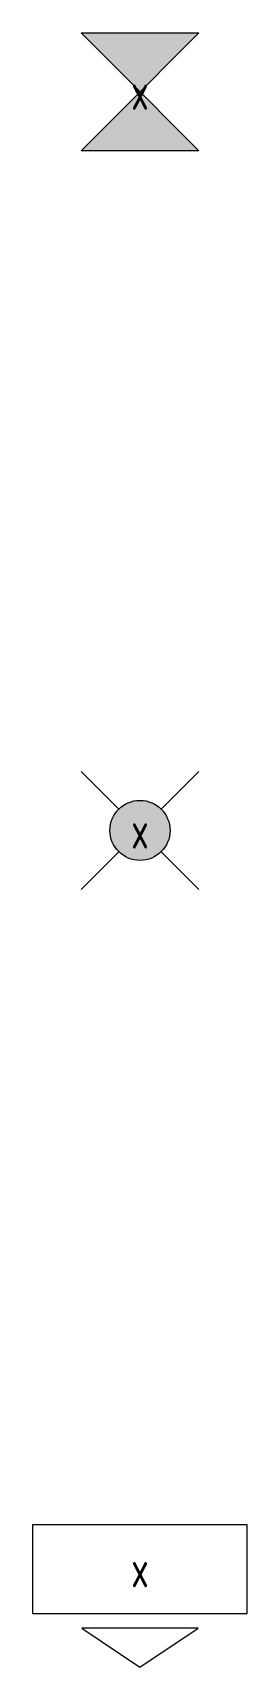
# Model space of a CAD drawing. Header units: metres. Extents: x -162 to 83385, y -62392 to -1971.
# Drawn here: x 58022 to 58318, y -8430 to -6178 of the extents above; entities that cross this region are included whole.
import ezdxf
from ezdxf.enums import TextEntityAlignment as Align

# ---------------------------------------------------------------- set-up
doc = ezdxf.new("R2010")
doc.units = ezdxf.units.M
doc.header["$LTSCALE"] = 0.5
for name, color, linetype, lineweight in [('ELIN_Attribut_01_Produkt_ID', 7, 'Continuous', 0), ('ELIN_Attribut_02_Stromkreis', 7, 'Continuous', 0), ('ELIN_Attribut_03_Verteilerbereich', 7, 'Continuous', 0), ('ELIN_Attribut_04_Montagehoehe', 7, 'Continuous', 0), ('ELIN_Attribut_05_Montageart', 7, 'Continuous', 0), ('ELIN_Attribut_06_Tuernummer', 7, 'Continuous', 0), ('ELIN_Attribut_07_Bemerkung', 7, 'Continuous', 0), ('ELIN_Attribut_08_Adresse', 7, 'Continuous', 0), ('ELIN_Attribut_10_AKZ1', 7, 'Continuous', 0), ('ELIN_Attribut_11_AKZ2', 7, 'Continuous', 0), ('ELIN_Attribut_12_Sonstiges1', 7, 'Continuous', 0), ('ELIN_Attribut_13_Sonstiges2', 7, 'Continuous', 0), ('ELIN_Attribut_14_Bauteil', 7, 'Continuous', 0), ('ELIN_Attribut_15_Ebene', 7, 'Continuous', 0), ('ELIN_Attribut_16_Raumnummer', 7, 'Continuous', 0), ('ELIN_Attribut_17_Raumname', 7, 'Continuous', 0), ('ELIN_Attribut_18_Montageabschnitt', 7, 'Continuous', 0), ('ELIN_Attribut_Basispunkt', 2, 'Continuous', 0), ('ELIN_Attribute_GEMOS', 11, 'Continuous', 0), ('ELIN_SIB_DE_Beleuchtung', 3, 'Continuous', 0), ('ELIN_SIB_WA_Beleuchtung', 3, 'Continuous', 0)]:
    doc.layers.add(name, color=color, linetype=linetype, lineweight=lineweight)
doc.layers.get('0').off()
doc.styles.add('ELIN_Attribute', font='isocp.shx', dxfattribs={"width": 0.8})

# ---------------------------------------------------------------- blocks, each defined once
blk = doc.blocks.new('ELIN_SIB_DL_LEUCHTE')
h = blk.add_hatch(color=0)
h.paths.add_polyline_path([(-81.3, 81.3), (-29.3, 29.3), (0, 0), (81.3, 81.3)])
h.paths.add_polyline_path([(81.3, -81.3), (0, 0), (-29.3, -29.3), (-81.3, -81.3)])
at = {"color": 0}
for p, q in [((-81.3, 81.3), (-29.3, 29.3)), ((-81.3, 81.3), (81.3, 81.3)), ((81.3, 81.3), (-29.3, -29.3)), ((-29.3, 29.3), (81.3, -81.3)), ((-29.3, -29.3), (-81.3, -81.3)), ((81.3, -81.3), (-81.3, -81.3))]:
    blk.add_line(p, q, dxfattribs=at)
at = {"layer": 'ELIN_Attribut_01_Produkt_ID', "style": 'ELIN_Attribute', "width": 0.8, "flags": 8}
blk.add_attdef('01_PRODUKT_ID', (-540.5, -349.5, 0), '', height=150, dxfattribs=at)
at = {"layer": 'ELIN_Attribut_02_Stromkreis', "style": 'ELIN_Attribute', "width": 0.8, "flags": 8}
blk.add_attdef('02_STROMKREIS', (-540.5, 208.5, 0), '', height=150, dxfattribs=at)
at = {"layer": 'ELIN_Attribut_03_Verteilerbereich', "style": 'ELIN_Attribute', "width": 0.8, "flags": 8}
blk.add_attdef('03_VERTEILERBEREICH', (-247.5, -710.5, 0), '', height=125, dxfattribs=at)
at = {"layer": 'ELIN_Attribut_04_Montagehoehe', "style": 'ELIN_Attribute', "width": 0.8, "flags": 8}
blk.add_attdef('04_MONTAGEHOEHE', text='', height=125, dxfattribs=at).set_placement((-308.5, -14.6, 0), align=Align.RIGHT)
at = {"layer": 'ELIN_Attribut_05_Montageart', "style": 'ELIN_Attribute', "width": 0.8, "flags": 8}
blk.add_attdef('05_MONTAGEART', (434, -14.6, 0), '', height=125, dxfattribs=at)
at = {"layer": 'ELIN_Attribut_06_Tuernummer', "style": 'ELIN_Attribute', "width": 0.8, "flags": 8}
blk.add_attdef('06_TUERNUMMER', text='', height=125, dxfattribs=at).set_placement((-308.5, -214.6, 0), align=Align.RIGHT)
at = {"layer": 'ELIN_Attribut_07_Bemerkung', "style": 'ELIN_Attribute', "width": 0.8, "flags": 8}
blk.add_attdef('07_BEMERKUNG', (-247.5, -910.5, 0), '', height=125, dxfattribs=at)
at = {"layer": 'ELIN_Attribut_08_Adresse', "style": 'ELIN_Attribute', "width": 0.8, "flags": 8}
blk.add_attdef('08_ADRESSE', (-247.5, -1110.5, 0), '', height=125, dxfattribs=at)
at = {"layer": 'ELIN_Attribut_10_AKZ1', "style": 'ELIN_Attribute', "width": 0.8, "flags": 8}
blk.add_attdef('10_AKZ1', (-247.5, -1510.5, 0), '', height=125, dxfattribs=at)
at = {"layer": 'ELIN_Attribut_11_AKZ2', "style": 'ELIN_Attribute', "width": 0.8, "flags": 8}
blk.add_attdef('11_AKZ2', (-247.5, -1710.5, 0), '', height=125, dxfattribs=at)
at = {"layer": 'ELIN_Attribut_12_Sonstiges1', "style": 'ELIN_Attribute', "width": 0.8, "flags": 8}
blk.add_attdef('12_SONSTIGES1', (-247.5, -1910.5, 0), '', height=125, dxfattribs=at)
at = {"layer": 'ELIN_Attribut_13_Sonstiges2', "style": 'ELIN_Attribute', "width": 0.8, "flags": 8}
blk.add_attdef('13_SONSTIGES2', (-247.5, -2110.5, 0), '', height=125, dxfattribs=at)
at = {"layer": 'ELIN_Attribut_14_Bauteil', "style": 'ELIN_Attribute', "width": 0.8, "flags": 8}
blk.add_attdef('14_BAUTEIL', (-247.5, -2310.5, 0), '', height=125, dxfattribs=at)
at = {"layer": 'ELIN_Attribut_15_Ebene', "style": 'ELIN_Attribute', "width": 0.8, "flags": 8}
blk.add_attdef('15_EBENE', (-247.5, -2510.5, 0), '', height=125, dxfattribs=at)
at = {"layer": 'ELIN_Attribut_16_Raumnummer', "style": 'ELIN_Attribute', "width": 0.8, "flags": 8}
blk.add_attdef('16_RAUMNUMMER', (-247.5, -2710.5, 0), '', height=125, dxfattribs=at)
at = {"layer": 'ELIN_Attribut_17_Raumname', "style": 'ELIN_Attribute', "width": 0.8, "flags": 8}
blk.add_attdef('17_RAUMNAME', (-247.5, -2910.5, 0), '', height=125, dxfattribs=at)
at = {"layer": 'ELIN_Attribut_18_Montageabschnitt', "style": 'ELIN_Attribute', "width": 0.8, "flags": 8}
blk.add_attdef('18_MONTAGEABSCHNITT', (-247.5, -3110.5, 0), '', height=125, dxfattribs=at)
at = {"layer": 'ELIN_Attribut_Basispunkt', "style": 'ELIN_Attribute', "width": 0.8, "flags": 8}
blk.add_attdef('Basispunkt', text='', height=50, dxfattribs=at).set_placement((0, 0), align=Align.MIDDLE)
at = {"layer": 'ELIN_Attribute_GEMOS', "color": 11, "style": 'ELIN_Attribute', "width": 0.6, "flags": 8}
for tag, p in [('G01_PRO02ID', (1620.5, 183.6)), ('G02_BEZEICHNUNG', (1620.5, -14.6, 0)), ('G03_DESCRIPTION', (1620.5, -204.4, 0)), ('G04_GEMOS-SYMBOL', (1623.8, -404.4, 0)), ('G05_GEMOS-TYP', (1623.8, -604.4, 0)), ('G06_ORTSKENNUNG', (1620.5, -804.4, 0)), ('G08_FREI1', (1620.5, -1004.4, 0)), ('G08_FREI2', (1620.5, -1204.4, 0))]:
    blk.add_attdef(tag, p, '', height=125, dxfattribs=at)
blk = doc.blocks.new('ELIN_SIB_BL_LEUCHTE')
h = blk.add_hatch(color=0)
edge = h.paths.add_edge_path()
edge.add_arc((0, 0), 41.4, 0, 360)
at = {"color": 0}
for p, q in [((-81.3, 81.3), (-29.3, 29.3)), ((81.3, 81.3), (29.3, 29.3)), ((-29.3, -29.3), (-81.3, -81.3)), ((29.3, -29.3), (81.3, -81.3))]:
    blk.add_line(p, q, dxfattribs=at)
blk.add_circle((0, 0), 41.4, dxfattribs=at)
blk.add_circle((0, 0), 41.4, dxfattribs=at)
at = {"layer": 'ELIN_Attribut_01_Produkt_ID', "style": 'ELIN_Attribute', "width": 0.8, "flags": 8}
blk.add_attdef('01_PRODUKT_ID', (-540.5, -349.5, 0), '', height=150, dxfattribs=at)
at = {"layer": 'ELIN_Attribut_02_Stromkreis', "style": 'ELIN_Attribute', "width": 0.8, "flags": 8}
blk.add_attdef('02_STROMKREIS', (-540.5, 208.5, 0), '', height=150, dxfattribs=at)
at = {"layer": 'ELIN_Attribut_03_Verteilerbereich', "style": 'ELIN_Attribute', "width": 0.8, "flags": 8}
blk.add_attdef('03_VERTEILERBEREICH', (-247.5, -710.5, 0), '', height=125, dxfattribs=at)
at = {"layer": 'ELIN_Attribut_04_Montagehoehe', "style": 'ELIN_Attribute', "width": 0.8, "flags": 8}
blk.add_attdef('04_MONTAGEHOEHE', text='', height=125, dxfattribs=at).set_placement((-308.5, -14.6, 0), align=Align.RIGHT)
at = {"layer": 'ELIN_Attribut_05_Montageart', "style": 'ELIN_Attribute', "width": 0.8, "flags": 8}
blk.add_attdef('05_MONTAGEART', (434, -14.6, 0), '', height=125, dxfattribs=at)
at = {"layer": 'ELIN_Attribut_06_Tuernummer', "style": 'ELIN_Attribute', "width": 0.8, "flags": 8}
blk.add_attdef('06_TUERNUMMER', text='', height=125, dxfattribs=at).set_placement((-308.5, -214.6, 0), align=Align.RIGHT)
at = {"layer": 'ELIN_Attribut_07_Bemerkung', "style": 'ELIN_Attribute', "width": 0.8, "flags": 8}
blk.add_attdef('07_BEMERKUNG', (-247.5, -910.5, 0), '', height=125, dxfattribs=at)
at = {"layer": 'ELIN_Attribut_08_Adresse', "style": 'ELIN_Attribute', "width": 0.8, "flags": 8}
blk.add_attdef('08_ADRESSE', (-247.5, -1110.5, 0), '', height=125, dxfattribs=at)
at = {"layer": 'ELIN_Attribut_10_AKZ1', "style": 'ELIN_Attribute', "width": 0.8, "flags": 8}
blk.add_attdef('10_AKZ1', (-247.5, -1510.5, 0), '', height=125, dxfattribs=at)
at = {"layer": 'ELIN_Attribut_11_AKZ2', "style": 'ELIN_Attribute', "width": 0.8, "flags": 8}
blk.add_attdef('11_AKZ2', (-247.5, -1710.5, 0), '', height=125, dxfattribs=at)
at = {"layer": 'ELIN_Attribut_12_Sonstiges1', "style": 'ELIN_Attribute', "width": 0.8, "flags": 8}
blk.add_attdef('12_SONSTIGES1', (-247.5, -1910.5, 0), '', height=125, dxfattribs=at)
at = {"layer": 'ELIN_Attribut_13_Sonstiges2', "style": 'ELIN_Attribute', "width": 0.8, "flags": 8}
blk.add_attdef('13_SONSTIGES2', (-247.5, -2110.5, 0), '', height=125, dxfattribs=at)
at = {"layer": 'ELIN_Attribut_14_Bauteil', "style": 'ELIN_Attribute', "width": 0.8, "flags": 8}
blk.add_attdef('14_BAUTEIL', (-247.5, -2310.5, 0), '', height=125, dxfattribs=at)
at = {"layer": 'ELIN_Attribut_15_Ebene', "style": 'ELIN_Attribute', "width": 0.8, "flags": 8}
blk.add_attdef('15_EBENE', (-247.5, -2510.5, 0), '', height=125, dxfattribs=at)
at = {"layer": 'ELIN_Attribut_16_Raumnummer', "style": 'ELIN_Attribute', "width": 0.8, "flags": 8}
blk.add_attdef('16_RAUMNUMMER', (-247.5, -2710.5, 0), '', height=125, dxfattribs=at)
at = {"layer": 'ELIN_Attribut_17_Raumname', "style": 'ELIN_Attribute', "width": 0.8, "flags": 8}
blk.add_attdef('17_RAUMNAME', (-247.5, -2910.5, 0), '', height=125, dxfattribs=at)
at = {"layer": 'ELIN_Attribut_18_Montageabschnitt', "style": 'ELIN_Attribute', "width": 0.8, "flags": 8}
blk.add_attdef('18_MONTAGEABSCHNITT', (-247.5, -3110.5, 0), '', height=125, dxfattribs=at)
at = {"layer": 'ELIN_Attribut_Basispunkt', "style": 'ELIN_Attribute', "width": 0.8, "flags": 8}
blk.add_attdef('Basispunkt', text='', height=50, dxfattribs=at).set_placement((0, 0), align=Align.MIDDLE)
at = {"layer": 'ELIN_Attribute_GEMOS', "color": 11, "style": 'ELIN_Attribute', "width": 0.6, "flags": 8}
for tag, p in [('G01_PRO02ID', (1620.5, 183.6)), ('G02_BEZEICHNUNG', (1620.5, -14.6, 0)), ('G03_DESCRIPTION', (1620.5, -204.4, 0)), ('G04_GEMOS-SYMBOL', (1623.8, -404.4, 0)), ('G05_GEMOS-TYP', (1623.8, -604.4, 0)), ('G06_ORTSKENNUNG', (1620.5, -804.4, 0)), ('G08_FREI1', (1620.5, -1004.4, 0)), ('G08_FREI2', (1620.5, -1204.4, 0))]:
    blk.add_attdef(tag, p, '', height=125, dxfattribs=at)
blk = doc.blocks.new('ELIN_SIB_FLUCHTWEG_SCHILD_U')
at = {"color": 0}
for p, q in [((148, 61.2), (-148, 61.2)), ((-148, 61.2), (-148, -61.2)), ((148, -61.2), (148, 61.2)), ((-148, -61.2), (148, -61.2)), ((80, -81.2), (-80, -81.2)), ((-80, -81.2), (0, -135.2)), ((0, -135.2), (80, -81.2))]:
    blk.add_line(p, q, dxfattribs=at)
at = {"layer": 'ELIN_Attribut_01_Produkt_ID', "style": 'ELIN_Attribute', "width": 0.8, "flags": 8}
blk.add_attdef('01_PRODUKT_ID', (-540.5, -349.5, 0), '', height=150, dxfattribs=at)
at = {"layer": 'ELIN_Attribut_02_Stromkreis', "style": 'ELIN_Attribute', "width": 0.8, "flags": 8}
blk.add_attdef('02_STROMKREIS', (-247.5, 208.5, 0), '', height=150, dxfattribs=at)
at = {"layer": 'ELIN_Attribut_03_Verteilerbereich', "style": 'ELIN_Attribute', "width": 0.8, "flags": 8}
blk.add_attdef('03_VERTEILERBEREICH', (-247.5, -710.5, 0), '', height=125, dxfattribs=at)
at = {"layer": 'ELIN_Attribut_04_Montagehoehe', "style": 'ELIN_Attribute', "width": 0.8, "flags": 8}
blk.add_attdef('04_MONTAGEHOEHE', text='', height=125, dxfattribs=at).set_placement((-308.5, -14.6, 0), align=Align.RIGHT)
at = {"layer": 'ELIN_Attribut_05_Montageart', "style": 'ELIN_Attribute', "width": 0.8, "flags": 8}
blk.add_attdef('05_MONTAGEART', (434, -14.6, 0), '', height=125, dxfattribs=at)
at = {"layer": 'ELIN_Attribut_06_Tuernummer', "style": 'ELIN_Attribute', "width": 0.8, "flags": 8}
blk.add_attdef('06_TUERNUMMER', text='', height=125, dxfattribs=at).set_placement((-308.5, -214.6, 0), align=Align.RIGHT)
at = {"layer": 'ELIN_Attribut_07_Bemerkung', "style": 'ELIN_Attribute', "width": 0.8, "flags": 8}
blk.add_attdef('07_BEMERKUNG', (-247.5, -910.5, 0), '', height=125, dxfattribs=at)
at = {"layer": 'ELIN_Attribut_08_Adresse', "style": 'ELIN_Attribute', "width": 0.8, "flags": 8}
blk.add_attdef('08_ADRESSE', (-247.5, -1110.5, 0), '', height=125, dxfattribs=at)
at = {"layer": 'ELIN_Attribut_10_AKZ1', "style": 'ELIN_Attribute', "width": 0.8, "flags": 8}
blk.add_attdef('10_AKZ1', (-247.5, -1510.5, 0), '', height=125, dxfattribs=at)
at = {"layer": 'ELIN_Attribut_11_AKZ2', "style": 'ELIN_Attribute', "width": 0.8, "flags": 8}
blk.add_attdef('11_AKZ2', (-247.5, -1710.5, 0), '', height=125, dxfattribs=at)
at = {"layer": 'ELIN_Attribut_12_Sonstiges1', "style": 'ELIN_Attribute', "width": 0.8, "flags": 8}
blk.add_attdef('12_SONSTIGES1', (-247.5, -1910.5, 0), '', height=125, dxfattribs=at)
at = {"layer": 'ELIN_Attribut_13_Sonstiges2', "style": 'ELIN_Attribute', "width": 0.8, "flags": 8}
blk.add_attdef('13_SONSTIGES2', (-247.5, -2110.5, 0), '', height=125, dxfattribs=at)
at = {"layer": 'ELIN_Attribut_14_Bauteil', "style": 'ELIN_Attribute', "width": 0.8, "flags": 8}
blk.add_attdef('14_BAUTEIL', (-247.5, -2310.5, 0), '', height=125, dxfattribs=at)
at = {"layer": 'ELIN_Attribut_15_Ebene', "style": 'ELIN_Attribute', "width": 0.8, "flags": 8}
blk.add_attdef('15_EBENE', (-247.5, -2510.5, 0), '', height=125, dxfattribs=at)
at = {"layer": 'ELIN_Attribut_16_Raumnummer', "style": 'ELIN_Attribute', "width": 0.8, "flags": 8}
blk.add_attdef('16_RAUMNUMMER', (-247.5, -2710.5, 0), '', height=125, dxfattribs=at)
at = {"layer": 'ELIN_Attribut_17_Raumname', "style": 'ELIN_Attribute', "width": 0.8, "flags": 8}
blk.add_attdef('17_RAUMNAME', (-247.5, -2910.5, 0), '', height=125, dxfattribs=at)
at = {"layer": 'ELIN_Attribut_18_Montageabschnitt', "style": 'ELIN_Attribute', "width": 0.8, "flags": 8}
blk.add_attdef('18_MONTAGEABSCHNITT', (-247.5, -3110.5, 0), '', height=125, dxfattribs=at)
at = {"layer": 'ELIN_Attribut_Basispunkt', "style": 'ELIN_Attribute', "width": 0.8, "flags": 8}
blk.add_attdef('Basispunkt', text='', height=50, dxfattribs=at).set_placement((0, 0), align=Align.MIDDLE)
at = {"layer": 'ELIN_Attribute_GEMOS', "color": 11, "style": 'ELIN_Attribute', "width": 0.6, "flags": 8}
for tag, p in [('G01_PRO02ID', (1620.5, 183.6)), ('G02_BEZEICHNUNG', (1620.5, -14.6, 0)), ('G03_DESCRIPTION', (1620.5, -204.4, 0)), ('G04_GEMOS-SYMBOL', (1623.8, -404.4, 0)), ('G05_GEMOS-TYP', (1623.8, -604.4, 0)), ('G06_ORTSKENNUNG', (1620.5, -804.4, 0)), ('G08_FREI1', (1620.5, -1004.4, 0)), ('G08_FREI2', (1620.5, -1204.4, 0))]:
    blk.add_attdef(tag, p, '', height=125, dxfattribs=at)

msp = doc.modelspace()

# ---------------------------------------------------------------- block references
at = {"layer": 'ELIN_SIB_DE_Beleuchtung', "lineweight": 0}
ref = msp.add_blockref('ELIN_SIB_DL_LEUCHTE', (58170.2, -6259.4), dxfattribs=at)
ref.add_attrib('Basispunkt', 'x', dxfattribs={"layer": 'ELIN_Attribut_Basispunkt', "height": 50, "style": 'ELIN_Attribute', "width": 0.8}).set_placement((58170.2, -6259.4), align=Align.MIDDLE)
ref = msp.add_blockref('ELIN_SIB_BL_LEUCHTE', (58170.2, -7277.2), dxfattribs=at)
ref.add_attrib('Basispunkt', 'x', dxfattribs={"layer": 'ELIN_Attribut_Basispunkt', "height": 50, "style": 'ELIN_Attribute', "width": 0.8}).set_placement((58170.2, -7277.2), align=Align.MIDDLE)
at = {"layer": 'ELIN_SIB_WA_Beleuchtung', "lineweight": 0}
ref = msp.add_blockref('ELIN_SIB_FLUCHTWEG_SCHILD_U', (58170.2, -8295.1), dxfattribs=at)
ref.add_attrib('Basispunkt', 'x', dxfattribs={"layer": 'ELIN_Attribut_Basispunkt', "height": 50, "style": 'ELIN_Attribute', "width": 0.8}).set_placement((58170.2, -8295.1), align=Align.MIDDLE)

doc.saveas('drawing.dxf')
